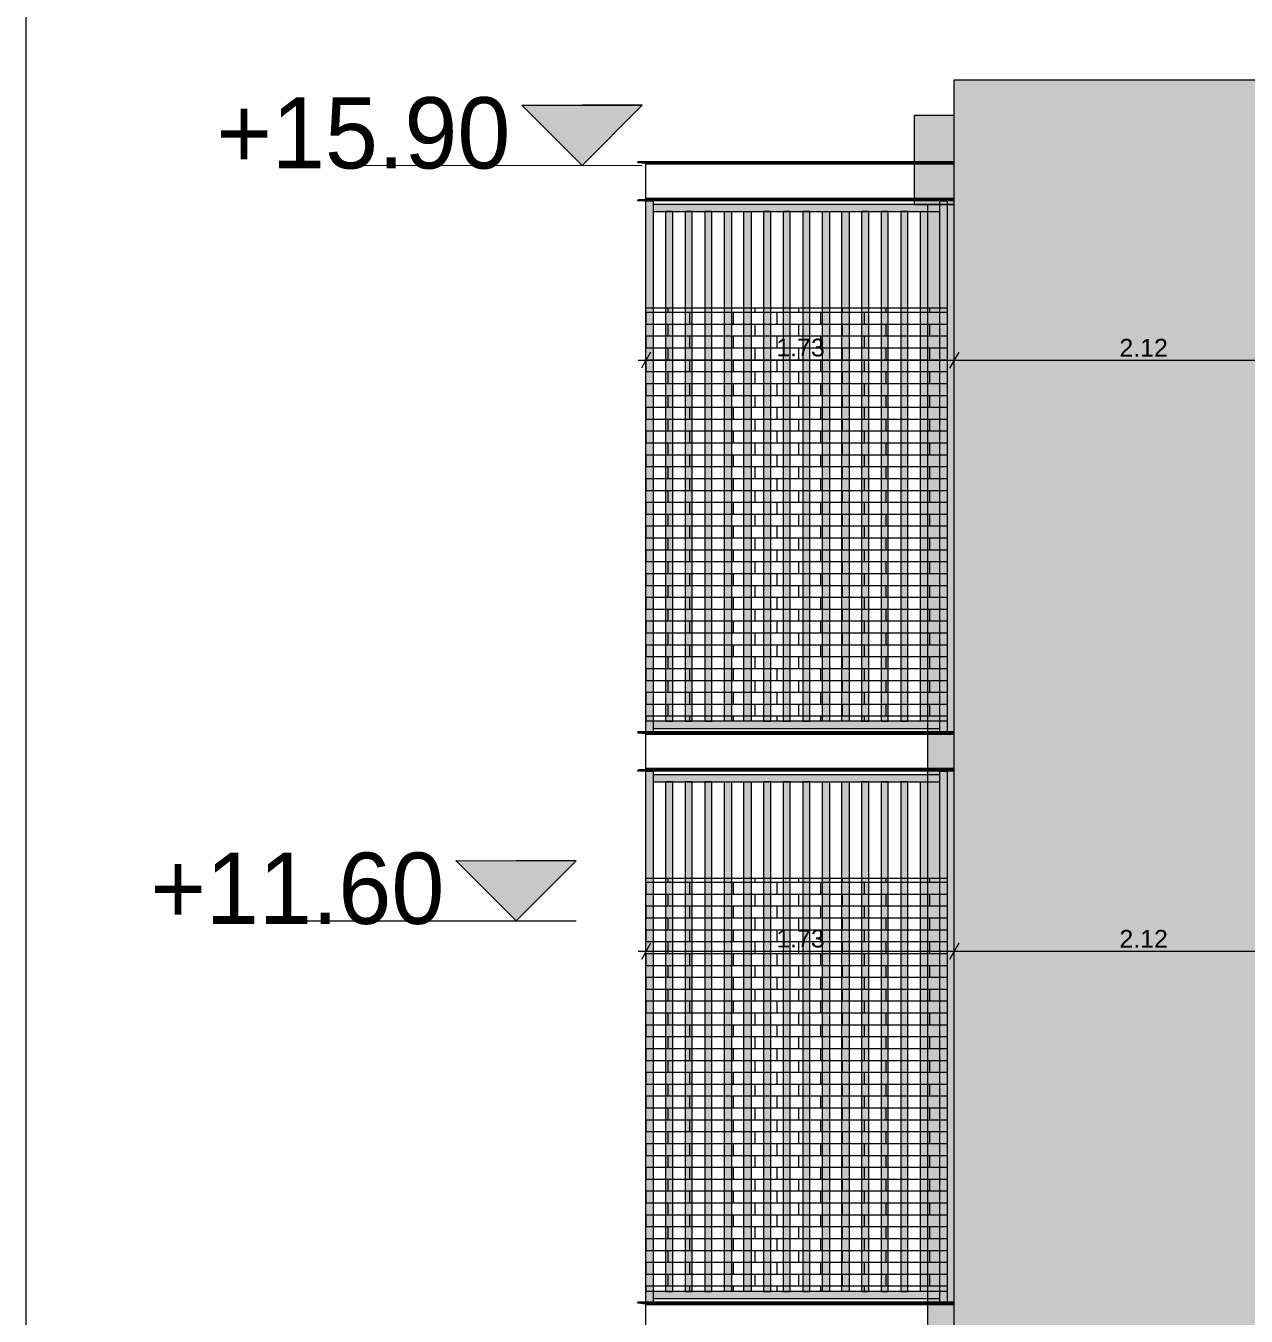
# Model space of a CAD drawing. Header units: millimetres. Extents: x 475206255 to 476720147, y 4620882299 to 4621447368.
# Drawn here: x 475448804 to 475455653, y 4621138806 to 4621146048 of the extents above; entities that cross this region are included whole.
import ezdxf

# ---------------------------------------------------------------- set-up
doc = ezdxf.new("R2010")
doc.units = ezdxf.units.MM
doc.header["$MEASUREMENT"] = 0
for name, color, linetype, lineweight in [('0_Pen_No__1_Pen_No__250', 7, 'Continuous', 0), ('0_Pen_No__250_Pen_No__142', 142, 'Continuous', 0), ('Dimensioning - General_Pen_No__142', 142, 'Continuous', 0), ('New_2D Drafting - General_Pen_No__30_Pen_No__9_Pen_No__9_Pen_No__253', 252, 'Continuous', 0), ('New_2D Drafting - General_Pen_No__30_Pen_No__9_Pen_No__9_Pen_No__255', 255, 'Continuous', 0), ('New_2D Drafting - General_Pen_No__30_Pen_No__9_Pen_No__9_Pen_No__7', 7, 'Continuous', 0), ('New_reg_nak_Pen_No__7', 7, 'Continuous', 0), ('New_Structural - Bearing_Pen_No__1', 1, 'Continuous', 0), ('Structural - Bearing_Pen_No__7', 7, 'Continuous', 0), ('zoma_Pen_No__142', 142, 'Continuous', 0), ('zoma_Pen_No__1_Pen_No__142', 142, 'Continuous', 0)]:
    doc.layers.add(name, color=color, linetype=linetype, lineweight=lineweight)
doc.layers.add('Dimensioning - General', color=7, linetype='Continuous')
doc.layers.add('zoma', color=7, linetype='Continuous')
doc.styles.add('GENERATED_STYLE_2', font='arial.ttf')
doc.styles.add('GENERATED_STYLE_4', font='ACADMTAV.TTF')
doc.dimstyles.new('GENERATED_STYLE__18', dxfattribs={"dimtxt": 100, "dimasz": 68.640772, "dimexe": 0.18, "dimexo": 0.0625, "dimgap": 0, "dimtad": 1, "dimtih": 1, "dimtoh": 1, "dimlfac": 0.001, "dimzin": 0, "dimdsep": 46, "dimtxsty": 'GENERATED_STYLE_2', "dimblk": 'ARROWHEAD_2', "dimblk1": 'ARROWHEAD_2', "dimblk2": 'ARROWHEAD_2', "dimcen": 0.09, "dimse1": 1, "dimse2": 1, "dimclrd": 142, "dimclre": 142, "dimclrt": 142, "dimadec": 0, "dimazin": 0, "dimtfac": 1, "dimtdec": 4, "dimtmove": 0, "dimatfit": 3, "dimfxl": 1, "dimtolj": 1, "dimtzin": 0, "dimarcsym": 0})
doc.dimstyles.new('GENERATED_STYLE__3', dxfattribs={"dimtxt": 200, "dimasz": 64.421331, "dimexe": 0.18, "dimexo": 3, "dimgap": 0, "dimtad": 1, "dimtih": 1, "dimtoh": 1, "dimlfac": 0.001, "dimzin": 0, "dimdsep": 46, "dimtxsty": 'GENERATED_STYLE_2', "dimblk": 'ARROWHEAD_2', "dimblk1": 'ARROWHEAD_2', "dimblk2": 'ARROWHEAD_2', "dimcen": 0.09, "dimclrd": 142, "dimclre": 142, "dimclrt": 142, "dimadec": 0, "dimazin": 0, "dimtfac": 1, "dimtdec": 4, "dimtmove": 0, "dimatfit": 3, "dimfxl": 1, "dimtolj": 1, "dimtzin": 0, "dimarcsym": 0})
pattern_1 = [(0, (475826095.757, 4621095193.19), (0, 66.64), []), (90, (475826095.76, 4621095193.2), (-244.8, 0), [66.64, -66.64]), (90, (475826218.16, 4621095259.83), (-244.8, 0), [66.64, -66.64])]

# ---------------------------------------------------------------- blocks, each defined once
blk = doc.blocks.new('*D1542', base_point=(475826095.8, 4621095193.2))
at = {"layer": 'zoma_Pen_No__142', "color": 142, "linetype": 'Continuous', "lineweight": 0, "transparency": 16777216}
for p, q in [((475454084.6, 4621128706.2), (475454084.6, 4621128833.3)), ((475454484.6, 4621128706.2), (475454484.6, 4621128833.3)), ((475454043.1, 4621128769.8), (475454084.6, 4621128769.8)), ((475454109, 4621128812.1), (475454060.1, 4621128727.4)), ((475454084.6, 4621128769.8), (475454484.6, 4621128769.8)), ((475454509, 4621128812.1), (475454460.1, 4621128727.4))]:
    blk.add_line(p, q, dxfattribs=at)
at = {"layer": 'zoma_Pen_No__142', "color": 142, "lineweight": 0, "transparency": 16777216, "insert": (475453526.2, 4621128809.8), "char_height": 200, "attachment_point": 7, "style": 'GENERATED_STYLE_2'}
blk.add_mtext('\\A1;{\\pql;\\fArial|b0|i0|c204|p0;\\W1.000000;0.40}', dxfattribs=at)
blk = doc.blocks.new('ARROWHEAD_2')
at = {"color": 0, "linetype": 'Continuous', "lineweight": 0}
for p, q in [((0, 0), (-1, 0)), ((-0.38, -0.66), (0.38, 0.66))]:
    blk.add_line(p, q, dxfattribs=at)
blk = doc.blocks.new('*D1543', base_point=(475826095.8, 4621095193.2))
at = {"layer": 'zoma_Pen_No__142', "color": 142, "linetype": 'Continuous', "lineweight": 0, "transparency": 16777216}
for p, q in [((475454484.6, 4621128706.2), (475454484.6, 4621128833.3)), ((475460984.6, 4621128706.2), (475460984.6, 4621128833.3)), ((475454509, 4621128812.1), (475454460.1, 4621128727.4)), ((475454484.6, 4621128769.8), (475460984.6, 4621128769.8)), ((475461009, 4621128812.1), (475460960.1, 4621128727.4))]:
    blk.add_line(p, q, dxfattribs=at)
at = {"layer": 'zoma_Pen_No__142', "color": 142, "lineweight": 0, "transparency": 16777216, "char_height": 200, "attachment_point": 7, "style": 'GENERATED_STYLE_2'}
for s, insert in [('\\A1;{\\pql;\\fArial|b0|i0|c204|p0;\\W1.000000;6.50}', (475457467.7, 4621128809.8)), ('\\A1;{\\pql;\\fArial|b0|i0|c204|p0;\\W1.000000;0.40}', (475460426.2, 4621128809.8))]:
    blk.add_mtext(s, dxfattribs=dict(at, insert=insert))
blk = doc.blocks.new('*D1888', base_point=(475826095.8, 4621095193.2))
at = {"layer": 'Dimensioning - General_Pen_No__142', "color": 142, "linetype": 'Continuous', "lineweight": 0, "transparency": 16777216}
for p, q in [((475452310.6, 4621144216), (475452258.5, 4621144125.7)), ((475452284.5, 4621144103.1), (475452284.5, 4621144238.6)), ((475454040.6, 4621144216), (475453988.5, 4621144125.7)), ((475454014.6, 4621144103.1), (475454014.6, 4621144238.6)), ((475452240.4, 4621144170.8), (475452284.5, 4621144170.8)), ((475452284.5, 4621144170.8), (475454014.6, 4621144170.8))]:
    blk.add_line(p, q, dxfattribs=at)
at = {"layer": 'Dimensioning - General_Pen_No__142', "color": 142, "lineweight": 0, "transparency": 16777216, "insert": (475453016.1, 4621144190.8), "char_height": 100, "attachment_point": 7, "style": 'GENERATED_STYLE_2'}
blk.add_mtext('\\A1;{\\pql;\\fArial|b0|i0|c204|p0;\\W1.000000;1.73}', dxfattribs=at)
blk = doc.blocks.new('*D1889', base_point=(475826095.8, 4621095193.2))
at = {"layer": 'Dimensioning - General_Pen_No__142', "color": 142, "linetype": 'Continuous', "lineweight": 0, "transparency": 16777216}
for p, q in [((475454040.6, 4621144216), (475453988.5, 4621144125.7)), ((475454014.6, 4621144103.1), (475454014.6, 4621144238.6)), ((475456162.3, 4621144216), (475456110.1, 4621144125.7)), ((475456136.2, 4621144103.1), (475456136.2, 4621144238.6)), ((475454014.6, 4621144170.8), (475456136.2, 4621144170.8))]:
    blk.add_line(p, q, dxfattribs=at)
at = {"layer": 'Dimensioning - General_Pen_No__142', "color": 142, "lineweight": 0, "transparency": 16777216, "insert": (475454941.9, 4621144190.8), "char_height": 100, "attachment_point": 7, "style": 'GENERATED_STYLE_2'}
blk.add_mtext('\\A1;{\\pql;\\fArial|b0|i0|c204|p0;\\W1.000000;2.12}', dxfattribs=at)
blk = doc.blocks.new('*D2162', base_point=(475826095.8, 4621095193.2))
at = {"layer": 'Dimensioning - General_Pen_No__142', "color": 142, "linetype": 'Continuous', "lineweight": 0, "transparency": 16777216}
for p, q in [((475452284.5, 4621140786.2), (475452284.5, 4621140921.7)), ((475454014.6, 4621140786.2), (475454014.6, 4621140921.7)), ((475452240.4, 4621140854), (475452284.5, 4621140854)), ((475452310.6, 4621140899.1), (475452258.5, 4621140808.8)), ((475452284.5, 4621140854), (475454014.6, 4621140854)), ((475454040.6, 4621140899.1), (475453988.5, 4621140808.8))]:
    blk.add_line(p, q, dxfattribs=at)
at = {"layer": 'Dimensioning - General_Pen_No__142', "color": 142, "lineweight": 0, "transparency": 16777216, "insert": (475453016.1, 4621140874), "char_height": 100, "attachment_point": 7, "style": 'GENERATED_STYLE_2'}
blk.add_mtext('\\A1;{\\pql;\\fArial|b0|i0|c204|p0;\\W1.000000;1.73}', dxfattribs=at)
blk = doc.blocks.new('*D2163', base_point=(475826095.8, 4621095193.2))
at = {"layer": 'Dimensioning - General_Pen_No__142', "color": 142, "linetype": 'Continuous', "lineweight": 0, "transparency": 16777216}
for p, q in [((475454014.6, 4621140786.2), (475454014.6, 4621140921.7)), ((475456136.2, 4621140786.2), (475456136.2, 4621140921.7)), ((475454040.6, 4621140899.1), (475453988.5, 4621140808.8)), ((475454014.6, 4621140854), (475456136.2, 4621140854)), ((475456162.3, 4621140899.1), (475456110.1, 4621140808.8))]:
    blk.add_line(p, q, dxfattribs=at)
at = {"layer": 'Dimensioning - General_Pen_No__142', "color": 142, "lineweight": 0, "transparency": 16777216, "insert": (475454941.9, 4621140874), "char_height": 100, "attachment_point": 7, "style": 'GENERATED_STYLE_2'}
blk.add_mtext('\\A1;{\\pql;\\fArial|b0|i0|c204|p0;\\W1.000000;2.12}', dxfattribs=at)

msp = doc.modelspace()

# ---------------------------------------------------------------- hatches: boundary and pattern name
at = {"layer": '0_Pen_No__250_Pen_No__142', "linetype": 'Continuous', "lineweight": 0}
for points in [[(475451925.658, 4621145264.561), (475451588.13, 4621145602.255), (475452263.352, 4621145602.09)], [(475451555.171, 4621141024.947), (475451217.642, 4621141362.641), (475451892.864, 4621141362.476)]]:
    msp.add_hatch(color=142, dxfattribs=at).paths.add_polyline_path(points)
at = {"layer": 'New_2D Drafting - General_Pen_No__30_Pen_No__9_Pen_No__9_Pen_No__253', "linetype": 'Continuous', "lineweight": 0}
h = msp.add_hatch(dxfattribs=at)
h.set_pattern_fill('BRICK___RUNNING_BOND', color=252, style=0, pattern_type=2)
h.set_pattern_definition(pattern_1)
h.paths.add_polyline_path([(475454014.547, 4621145744.467), (475460984.396, 4621145744.467), (475460984.396, 4621132444.873), (475454014.632, 4621132444.872), (475454014.632, 4621132544.872), (475454014.82, 4621135044.923)])
h.paths.add_polyline_path([(475454484.396, 4621135044.923), (475454484.396, 4621133644.896), (475457684.396, 4621133644.896), (475457684.396, 4621135044.923)], flags=0)
h.paths.add_polyline_path([(475456136.209, 4621142144.935), (475457036.209, 4621142144.935), (475457036.209, 4621144644.934), (475456136.209, 4621144644.934)], flags=0)
h.paths.add_polyline_path([(475456136.209, 4621141444.934), (475457036.209, 4621141444.934), (475457036.209, 4621138944.94), (475456136.209, 4621138944.94)], flags=0)
h.paths.add_polyline_path([(475456136.209, 4621135744.94), (475456136.209, 4621138244.934), (475457036.209, 4621138244.934), (475457036.209, 4621135744.94)], flags=0)
h.paths.add_polyline_path([(475458434.997, 4621142144.953), (475458434.997, 4621141864.929), (475460234.997, 4621141864.929), (475460234.997, 4621142144.929), (475460134.179, 4621142144.929), (475460134.179, 4621144644.928), (475458534.179, 4621144644.928), (475458534.179, 4621142144.953)], flags=0)
h.paths.add_polyline_path([(475458435.213, 4621138944.928), (475458435.213, 4621138664.928), (475460235.213, 4621138664.928), (475460235.213, 4621138944.928), (475460134.179, 4621138944.928), (475460134.179, 4621141444.928), (475458534.179, 4621141444.928), (475458534.179, 4621138944.928)], flags=0)
h.paths.add_polyline_path([(475460235.213, 4621135464.928), (475460235.213, 4621135744.929), (475460134.179, 4621135744.929), (475460134.179, 4621138244.928), (475458534.179, 4621138244.929), (475458534.179, 4621135744.929), (475458435.213, 4621135744.929), (475458435.213, 4621135464.928)], flags=0)
h.paths.add_polyline_path([(475458584.26, 4621133444.923), (475460184.261, 4621133444.923), (475460184.261, 4621135044.923), (475459133.966, 4621135044.923), (475458584.26, 4621135044.923)], flags=0)
at = {"layer": 'New_2D Drafting - General_Pen_No__30_Pen_No__9_Pen_No__9_Pen_No__255', "linetype": 'Continuous', "lineweight": 0}
for points in [[(475453789.515, 4621145044.615), (475454014.62, 4621145044.615), (475454014.62, 4621145544.615), (475453789.515, 4621145544.615)], [(475452284.549, 4621145064.952), (475452324.549, 4621145064.952), (475452324.549, 4621142085.012), (475452284.549, 4621142085.012)], [(475453934.548, 4621145064.952), (475453974.548, 4621145064.952), (475453974.548, 4621142085.012), (475453934.548, 4621142085.012)], [(475452324.549, 4621145045.039), (475452324.549, 4621145004.952), (475453934.548, 4621145004.952), (475453934.548, 4621145045.039)], [(475452434.548, 4621145004.952), (475452394.548, 4621145004.952), (475452394.548, 4621142145.039), (475452434.548, 4621142145.039)], [(475452544.548, 4621145004.952), (475452504.548, 4621145004.952), (475452504.548, 4621142145.039), (475452544.548, 4621142145.039)], [(475452654.548, 4621145004.952), (475452614.548, 4621145004.952), (475452614.548, 4621142145.039), (475452654.548, 4621142145.039)], [(475452724.548, 4621145004.952), (475452764.548, 4621145004.952), (475452764.548, 4621142145.039), (475452724.548, 4621142145.039)], [(475452834.548, 4621145004.952), (475452874.548, 4621145004.952), (475452874.548, 4621142145.039), (475452834.548, 4621142145.039)], [(475452984.548, 4621145004.952), (475452944.548, 4621145004.952), (475452944.548, 4621142145.039), (475452984.548, 4621142145.039)], [(475453094.548, 4621145004.952), (475453054.548, 4621145004.952), (475453054.548, 4621142145.039), (475453094.548, 4621142145.039)], [(475453204.548, 4621145004.952), (475453164.548, 4621145004.952), (475453164.548, 4621142145.039), (475453204.548, 4621142145.039)], [(475453274.548, 4621145004.952), (475453314.548, 4621145004.952), (475453314.548, 4621142145.039), (475453274.548, 4621142145.039)], [(475453384.548, 4621145004.952), (475453424.548, 4621145004.952), (475453424.548, 4621142145.039), (475453384.548, 4621142145.039)], [(475453534.548, 4621145004.952), (475453494.548, 4621145004.952), (475453494.548, 4621142145.039), (475453534.548, 4621142145.039)], [(475453644.548, 4621145004.952), (475453604.548, 4621145004.952), (475453604.548, 4621142145.039), (475453644.548, 4621142145.039)], [(475453754.548, 4621145004.952), (475453714.548, 4621145004.952), (475453714.548, 4621142145.039), (475453754.548, 4621142145.039)], [(475453824.548, 4621145004.952), (475453864.548, 4621145004.952), (475453864.548, 4621142145.039), (475453824.548, 4621142145.039)], [(475454014.62, 4621145044.622), (475453864.62, 4621145044.622), (475453864.632, 4621132444.873), (475454014.632, 4621132444.873)], [(475452324.549, 4621142145.039), (475452324.549, 4621142104.951), (475453934.548, 4621142104.951), (475453934.548, 4621142145.039)], [(475452284.549, 4621141864.952), (475452324.549, 4621141864.952), (475452324.549, 4621138885.012), (475452284.549, 4621138885.012)], [(475453934.548, 4621141864.952), (475453974.548, 4621141864.952), (475453974.548, 4621138885.012), (475453934.548, 4621138885.012)], [(475452324.549, 4621141845.039), (475452324.549, 4621141804.952), (475453934.548, 4621141804.952), (475453934.548, 4621141845.039)], [(475452434.548, 4621141804.952), (475452394.548, 4621141804.952), (475452394.548, 4621138945.039), (475452434.548, 4621138945.039)], [(475452544.548, 4621141804.952), (475452504.548, 4621141804.952), (475452504.548, 4621138945.039), (475452544.548, 4621138945.039)], [(475452654.548, 4621141804.952), (475452614.548, 4621141804.952), (475452614.548, 4621138945.039), (475452654.548, 4621138945.039)], [(475452724.548, 4621141804.952), (475452764.548, 4621141804.952), (475452764.548, 4621138945.039), (475452724.548, 4621138945.039)], [(475452834.548, 4621141804.952), (475452874.548, 4621141804.952), (475452874.548, 4621138945.039), (475452834.548, 4621138945.039)], [(475452984.548, 4621141804.952), (475452944.548, 4621141804.952), (475452944.548, 4621138945.039), (475452984.548, 4621138945.039)], [(475453094.548, 4621141804.952), (475453054.548, 4621141804.952), (475453054.548, 4621138945.039), (475453094.548, 4621138945.039)], [(475453204.548, 4621141804.952), (475453164.548, 4621141804.952), (475453164.548, 4621138945.039), (475453204.548, 4621138945.039)], [(475453274.548, 4621141804.952), (475453314.548, 4621141804.952), (475453314.548, 4621138945.039), (475453274.548, 4621138945.039)], [(475453384.548, 4621141804.952), (475453424.548, 4621141804.952), (475453424.548, 4621138945.039), (475453384.548, 4621138945.039)], [(475453534.548, 4621141804.952), (475453494.548, 4621141804.952), (475453494.548, 4621138945.039), (475453534.548, 4621138945.039)], [(475453644.548, 4621141804.952), (475453604.548, 4621141804.952), (475453604.548, 4621138945.039), (475453644.548, 4621138945.039)], [(475453754.548, 4621141804.952), (475453714.548, 4621141804.952), (475453714.548, 4621138945.039), (475453754.548, 4621138945.039)], [(475453824.548, 4621141804.952), (475453864.548, 4621141804.952), (475453864.548, 4621138945.039), (475453824.548, 4621138945.039)], [(475452324.549, 4621138945.039), (475452324.549, 4621138904.951), (475453934.548, 4621138904.951), (475453934.548, 4621138945.039)]]:
    msp.add_hatch(color=255, dxfattribs=at).paths.add_polyline_path(points)
h = msp.add_hatch(dxfattribs=at)
h.set_pattern_fill('BRICK___RUNNING_BOND', color=255, style=0, pattern_type=2)
h.set_pattern_definition(pattern_1)
h.paths.add_polyline_path([(475453974.548, 4621142145.039), (475452284.549, 4621142145.039), (475452284.549, 4621144464.586), (475453974.548, 4621144464.586)])
h = msp.add_hatch(dxfattribs=at)
h.set_pattern_fill('BRICK___RUNNING_BOND', color=255, style=0, pattern_type=2)
h.set_pattern_definition(pattern_1)
h.paths.add_polyline_path([(475453974.548, 4621138945.039), (475452284.549, 4621138945.039), (475452284.549, 4621141264.586), (475453974.548, 4621141264.586)])

# ---------------------------------------------------------------- linework, layer by layer
at = {"layer": '0_Pen_No__1_Pen_No__250', "color": 7, "linetype": 'Continuous', "lineweight": 0, "flags": 128}
for points in [[(475451925.658, 4621145264.561), (475451588.13, 4621145602.255), (475451925.741, 4621145602.172)], [(475451925.658, 4621145264.561), (475452263.352, 4621145602.09), (475451925.741, 4621145602.172)], [(475450663.269, 4621145264.87), (475452263.269, 4621145264.479)], [(475451555.171, 4621141024.947), (475451217.642, 4621141362.641), (475451555.253, 4621141362.559)], [(475451555.171, 4621141024.947), (475451892.864, 4621141362.476), (475451555.253, 4621141362.559)], [(475450292.782, 4621141025.256), (475451892.782, 4621141024.865)]]:
    msp.add_lwpolyline(points, dxfattribs=at)
at = {"layer": '0_Pen_No__250_Pen_No__142', "color": 142, "linetype": 'Continuous', "lineweight": 0, "flags": 128}
for points in [[(475451925.658, 4621145264.561), (475451588.13, 4621145602.255), (475452263.352, 4621145602.09)], [(475451555.171, 4621141024.947), (475451217.642, 4621141362.641), (475451892.864, 4621141362.476)]]:
    msp.add_lwpolyline(points, close=True, dxfattribs=at)
at = {"layer": 'New_2D Drafting - General_Pen_No__30_Pen_No__9_Pen_No__9_Pen_No__7', "color": 7, "linetype": 'Continuous', "lineweight": 0, "flags": 128}
for points in [[(475454014.547, 4621145744.467), (475460984.396, 4621145744.467), (475460984.396, 4621132444.873), (475454014.632, 4621132444.872), (475454014.632, 4621132544.872), (475454014.82, 4621135044.923)], [(475453789.515, 4621145044.615), (475454014.62, 4621145044.615), (475454014.62, 4621145544.615), (475453789.515, 4621145544.615)], [(475452284.549, 4621145064.952), (475452324.549, 4621145064.952), (475452324.549, 4621142085.012), (475452284.549, 4621142085.012)], [(475453934.548, 4621145064.952), (475453974.548, 4621145064.952), (475453974.548, 4621142085.012), (475453934.548, 4621142085.012)], [(475452324.549, 4621145045.039), (475452324.549, 4621145004.952), (475453934.548, 4621145004.952), (475453934.548, 4621145045.039)], [(475452434.548, 4621145004.952), (475452394.548, 4621145004.952), (475452394.548, 4621142145.039), (475452434.548, 4621142145.039)], [(475452544.548, 4621145004.952), (475452504.548, 4621145004.952), (475452504.548, 4621142145.039), (475452544.548, 4621142145.039)], [(475452654.548, 4621145004.952), (475452614.548, 4621145004.952), (475452614.548, 4621142145.039), (475452654.548, 4621142145.039)], [(475452724.548, 4621145004.952), (475452764.548, 4621145004.952), (475452764.548, 4621142145.039), (475452724.548, 4621142145.039)], [(475452834.548, 4621145004.952), (475452874.548, 4621145004.952), (475452874.548, 4621142145.039), (475452834.548, 4621142145.039)], [(475452984.548, 4621145004.952), (475452944.548, 4621145004.952), (475452944.548, 4621142145.039), (475452984.548, 4621142145.039)], [(475453094.548, 4621145004.952), (475453054.548, 4621145004.952), (475453054.548, 4621142145.039), (475453094.548, 4621142145.039)], [(475453204.548, 4621145004.952), (475453164.548, 4621145004.952), (475453164.548, 4621142145.039), (475453204.548, 4621142145.039)], [(475453274.548, 4621145004.952), (475453314.548, 4621145004.952), (475453314.548, 4621142145.039), (475453274.548, 4621142145.039)], [(475453384.548, 4621145004.952), (475453424.548, 4621145004.952), (475453424.548, 4621142145.039), (475453384.548, 4621142145.039)], [(475453534.548, 4621145004.952), (475453494.548, 4621145004.952), (475453494.548, 4621142145.039), (475453534.548, 4621142145.039)], [(475453644.548, 4621145004.952), (475453604.548, 4621145004.952), (475453604.548, 4621142145.039), (475453644.548, 4621142145.039)], [(475453754.548, 4621145004.952), (475453714.548, 4621145004.952), (475453714.548, 4621142145.039), (475453754.548, 4621142145.039)], [(475453824.548, 4621145004.952), (475453864.548, 4621145004.952), (475453864.548, 4621142145.039), (475453824.548, 4621142145.039)], [(475454014.62, 4621145044.622), (475453864.62, 4621145044.622), (475453864.632, 4621132444.873), (475454014.632, 4621132444.873)], [(475453974.548, 4621142145.039), (475452284.549, 4621142145.039), (475452284.549, 4621144464.586), (475453974.548, 4621144464.586)], [(475452324.549, 4621142145.039), (475452324.549, 4621142104.951), (475453934.548, 4621142104.951), (475453934.548, 4621142145.039)], [(475452284.549, 4621141864.952), (475452324.549, 4621141864.952), (475452324.549, 4621138885.012), (475452284.549, 4621138885.012)], [(475453934.548, 4621141864.952), (475453974.548, 4621141864.952), (475453974.548, 4621138885.012), (475453934.548, 4621138885.012)], [(475452324.549, 4621141845.039), (475452324.549, 4621141804.952), (475453934.548, 4621141804.952), (475453934.548, 4621141845.039)], [(475452434.548, 4621141804.952), (475452394.548, 4621141804.952), (475452394.548, 4621138945.039), (475452434.548, 4621138945.039)], [(475452544.548, 4621141804.952), (475452504.548, 4621141804.952), (475452504.548, 4621138945.039), (475452544.548, 4621138945.039)], [(475452654.548, 4621141804.952), (475452614.548, 4621141804.952), (475452614.548, 4621138945.039), (475452654.548, 4621138945.039)], [(475452724.548, 4621141804.952), (475452764.548, 4621141804.952), (475452764.548, 4621138945.039), (475452724.548, 4621138945.039)], [(475452834.548, 4621141804.952), (475452874.548, 4621141804.952), (475452874.548, 4621138945.039), (475452834.548, 4621138945.039)], [(475452984.548, 4621141804.952), (475452944.548, 4621141804.952), (475452944.548, 4621138945.039), (475452984.548, 4621138945.039)], [(475453094.548, 4621141804.952), (475453054.548, 4621141804.952), (475453054.548, 4621138945.039), (475453094.548, 4621138945.039)], [(475453204.548, 4621141804.952), (475453164.548, 4621141804.952), (475453164.548, 4621138945.039), (475453204.548, 4621138945.039)], [(475453274.548, 4621141804.952), (475453314.548, 4621141804.952), (475453314.548, 4621138945.039), (475453274.548, 4621138945.039)], [(475453384.548, 4621141804.952), (475453424.548, 4621141804.952), (475453424.548, 4621138945.039), (475453384.548, 4621138945.039)], [(475453534.548, 4621141804.952), (475453494.548, 4621141804.952), (475453494.548, 4621138945.039), (475453534.548, 4621138945.039)], [(475453644.548, 4621141804.952), (475453604.548, 4621141804.952), (475453604.548, 4621138945.039), (475453644.548, 4621138945.039)], [(475453754.548, 4621141804.952), (475453714.548, 4621141804.952), (475453714.548, 4621138945.039), (475453754.548, 4621138945.039)], [(475453824.548, 4621141804.952), (475453864.548, 4621141804.952), (475453864.548, 4621138945.039), (475453824.548, 4621138945.039)], [(475453974.548, 4621138945.039), (475452284.549, 4621138945.039), (475452284.549, 4621141264.586), (475453974.548, 4621141264.586)], [(475452324.549, 4621138945.039), (475452324.549, 4621138904.951), (475453934.548, 4621138904.951), (475453934.548, 4621138945.039)]]:
    msp.add_lwpolyline(points, close=True, dxfattribs=at)
at = {"layer": 'New_reg_nak_Pen_No__7', "color": 7, "linetype": 'Continuous', "lineweight": 0}
for p, q in [((475452284.61, 4621145284.952), (475452238.284, 4621145284.952)), ((475452284.61, 4621145064.952), (475452238.283, 4621145064.952)), ((475452284.61, 4621142084.952), (475452238.284, 4621142084.952)), ((475452284.61, 4621141864.952), (475452238.283, 4621141864.952)), ((475452284.61, 4621138884.952), (475452238.284, 4621138884.952))]:
    msp.add_line(p, q, dxfattribs=at)
at = {"layer": 'New_Structural - Bearing_Pen_No__1', "color": 1, "linetype": 'Continuous', "lineweight": 0}
msp.add_line((475448803.571, 4621149064.824), (475448803.571, 4621122333.497), dxfattribs=at)
at = {"layer": 'Structural - Bearing_Pen_No__7', "color": 7, "linetype": 'Continuous', "lineweight": 0}
for p, q in [((475452238.284, 4621145282.527), (475452238.284, 4621145285.022)), ((475454014.559, 4621145284.952), (475452238.284, 4621145284.952)), ((475452238.683, 4621145280.997), (475452238.284, 4621145282.527)), ((475454014.559, 4621145282.457), (475452238.284, 4621145282.457)), ((475452239.821, 4621145279.699), (475452238.683, 4621145280.997)), ((475452241.524, 4621145278.832), (475452239.821, 4621145279.699)), ((475452242.746, 4621145278.572), (475452241.524, 4621145278.832)), ((475452280.147, 4621145274.582), (475452242.746, 4621145278.572)), ((475454014.559, 4621145278.502), (475452242.746, 4621145278.502)), ((475452281.369, 4621145274.323), (475452280.147, 4621145274.582)), ((475454014.559, 4621145274.512), (475452280.147, 4621145274.512)), ((475452283.072, 4621145273.456), (475452281.369, 4621145274.323)), ((475452284.21, 4621145272.158), (475452283.072, 4621145273.456)), ((475452284.61, 4621145270.627), (475452284.21, 4621145272.158)), ((475452284.61, 4621145079.417), (475452284.61, 4621145270.627)), ((475454014.559, 4621145270.557), (475452284.61, 4621145270.557)), ((475452238.283, 4621145067.517), (475452238.683, 4621145069.048)), ((475452238.283, 4621145065.022), (475452238.283, 4621145067.517)), ((475454014.557, 4621145067.447), (475452238.284, 4621145067.447)), ((475454014.557, 4621145064.952), (475452238.284, 4621145064.952)), ((475452238.683, 4621145069.048), (475452239.821, 4621145070.346)), ((475452239.821, 4621145070.346), (475452241.524, 4621145071.213)), ((475452241.524, 4621145071.213), (475452242.746, 4621145071.472)), ((475452242.746, 4621145071.472), (475452280.147, 4621145075.462)), ((475454014.557, 4621145071.402), (475452242.746, 4621145071.402)), ((475452280.147, 4621145075.462), (475452281.369, 4621145075.722)), ((475454014.557, 4621145075.392), (475452280.147, 4621145075.392)), ((475452281.369, 4621145075.722), (475452283.072, 4621145076.589)), ((475452283.072, 4621145076.589), (475452284.21, 4621145077.886)), ((475452284.21, 4621145077.886), (475452284.61, 4621145079.417)), ((475454014.557, 4621145079.347), (475452284.61, 4621145079.347)), ((475452238.284, 4621142082.527), (475452238.284, 4621142085.022)), ((475454014.559, 4621142084.952), (475452238.284, 4621142084.952)), ((475452238.683, 4621142080.997), (475452238.284, 4621142082.527)), ((475454014.559, 4621142082.457), (475452238.284, 4621142082.457)), ((475452239.821, 4621142079.699), (475452238.683, 4621142080.997)), ((475452241.524, 4621142078.832), (475452239.821, 4621142079.699)), ((475452242.746, 4621142078.572), (475452241.524, 4621142078.832)), ((475452280.147, 4621142074.582), (475452242.746, 4621142078.572)), ((475454014.559, 4621142078.502), (475452242.746, 4621142078.502)), ((475452281.369, 4621142074.323), (475452280.147, 4621142074.582)), ((475454014.559, 4621142074.512), (475452280.147, 4621142074.512)), ((475452283.072, 4621142073.456), (475452281.369, 4621142074.323)), ((475452284.21, 4621142072.158), (475452283.072, 4621142073.456)), ((475452284.61, 4621142070.627), (475452284.21, 4621142072.158)), ((475452284.61, 4621141879.417), (475452284.61, 4621142070.627)), ((475454014.559, 4621142070.557), (475452284.61, 4621142070.557)), ((475452238.283, 4621141867.517), (475452238.683, 4621141869.048)), ((475452238.283, 4621141865.022), (475452238.283, 4621141867.517)), ((475454014.557, 4621141867.447), (475452238.284, 4621141867.447)), ((475454014.557, 4621141864.952), (475452238.284, 4621141864.952)), ((475452238.683, 4621141869.048), (475452239.821, 4621141870.346)), ((475452239.821, 4621141870.346), (475452241.524, 4621141871.213)), ((475452241.524, 4621141871.213), (475452242.746, 4621141871.472)), ((475452242.746, 4621141871.472), (475452280.147, 4621141875.462)), ((475454014.557, 4621141871.402), (475452242.746, 4621141871.402)), ((475452280.147, 4621141875.462), (475452281.369, 4621141875.722)), ((475454014.557, 4621141875.392), (475452280.147, 4621141875.392)), ((475452281.369, 4621141875.722), (475452283.072, 4621141876.589)), ((475452283.072, 4621141876.589), (475452284.21, 4621141877.886)), ((475452284.21, 4621141877.886), (475452284.61, 4621141879.417)), ((475454014.557, 4621141879.347), (475452284.61, 4621141879.347)), ((475452238.284, 4621138882.527), (475452238.284, 4621138885.022)), ((475454014.559, 4621138884.952), (475452238.284, 4621138884.952)), ((475452238.683, 4621138880.997), (475452238.284, 4621138882.527)), ((475454014.559, 4621138882.457), (475452238.284, 4621138882.457)), ((475452239.821, 4621138879.699), (475452238.683, 4621138880.997)), ((475452241.524, 4621138878.832), (475452239.821, 4621138879.699)), ((475452242.746, 4621138878.572), (475452241.524, 4621138878.832)), ((475452280.147, 4621138874.582), (475452242.746, 4621138878.572)), ((475454014.559, 4621138878.502), (475452242.746, 4621138878.502)), ((475452281.369, 4621138874.323), (475452280.147, 4621138874.582)), ((475454014.559, 4621138874.512), (475452280.147, 4621138874.512)), ((475452283.072, 4621138873.456), (475452281.369, 4621138874.323)), ((475452284.21, 4621138872.158), (475452283.072, 4621138873.456)), ((475452284.61, 4621138870.627), (475452284.21, 4621138872.158)), ((475452284.61, 4621138679.417), (475452284.61, 4621138870.627)), ((475454014.559, 4621138870.557), (475452284.61, 4621138870.557))]:
    msp.add_line(p, q, dxfattribs=at)

# ---------------------------------------------------------------- texts
at = {"layer": 'zoma_Pen_No__1_Pen_No__142', "color": 142, "linetype": 'Continuous', "lineweight": 0, "char_height": 400, "attachment_point": 9, "rotation": 359.9860128, "style": 'GENERATED_STYLE_4'}
for s, insert in [('\\A1;{\\pqr;\\fAcadMtavr|b0|i0|c0|p0;\\W1.000000;+1\\fAcadMtavr|b0|i0|c0|p0;\\W1.000000;5\\fAcadMtavr|b0|i0|c0|p0;\\W1.000000;.90}', (475451523.344, 4621145241.014)), ('\\A1;{\\pqr;\\fAcadMtavr|b0|i0|c0|p0;\\W1.000000;+\\fAcadMtavr|b0|i0|c0|p0;\\W1.000000;11\\fAcadMtavr|b0|i0|c0|p0;\\W1.000000;.60}', (475451152.856, 4621141002))]:
    msp.add_mtext(s, dxfattribs=dict(at, insert=insert))

# ---------------------------------------------------------------- dimensions: what is measured, and where the dimension line sits
at = {"layer": 'Dimensioning - General', "color": 142, "linetype": 'Continuous', "lineweight": 0}
for base, p1, p2, picture, middle in [((475454014.559, 4621144170.845), (475452284.549, 4621143350.023), (475454014.559, 4621145278.502), '*D1888', (475453145.552, 4621144240.845)), ((475456136.209, 4621144170.845), (475454014.559, 4621145278.502), (475456136.209, 4621144644.934), '*D1889', (475455071.382, 4621144240.845)), ((475454014.559, 4621140853.963), (475452284.549, 4621140033.141), (475454014.559, 4621141961.62), '*D2162', (475453145.552, 4621140923.963)), ((475456136.209, 4621140853.963), (475454014.559, 4621141961.62), (475456136.209, 4621141328.052), '*D2163', (475455071.382, 4621140923.963))]:
    dim = msp.add_linear_dim(base=base, p1=p1, p2=p2, dimstyle='GENERATED_STYLE__18', dxfattribs=at)
    dim.commit()
    dim.dimension.update_dxf_attribs({"geometry": picture, "text_midpoint": middle, "dimtype": 160})
at = {"layer": 'zoma', "color": 142, "linetype": 'Continuous', "lineweight": 0}
for base, p1, p2, picture, middle in [((475454484.571, 4621128769.757), (475454084.571, 4621195872.357), (475454484.571, 4621195872.357), '*D1542', (475453785.15, 4621128909.757)), ((475460984.571, 4621128769.757), (475454484.571, 4621195872.357), (475460984.571, 4621195872.357), '*D1543', (475457726.567, 4621128909.757))]:
    dim = msp.add_linear_dim(base=base, p1=p1, p2=p2, dimstyle='GENERATED_STYLE__3', dxfattribs=at)
    dim.commit()
    dim.dimension.update_dxf_attribs({"geometry": picture, "text_midpoint": middle, "dimtype": 160})

doc.saveas('drawing.dxf')
